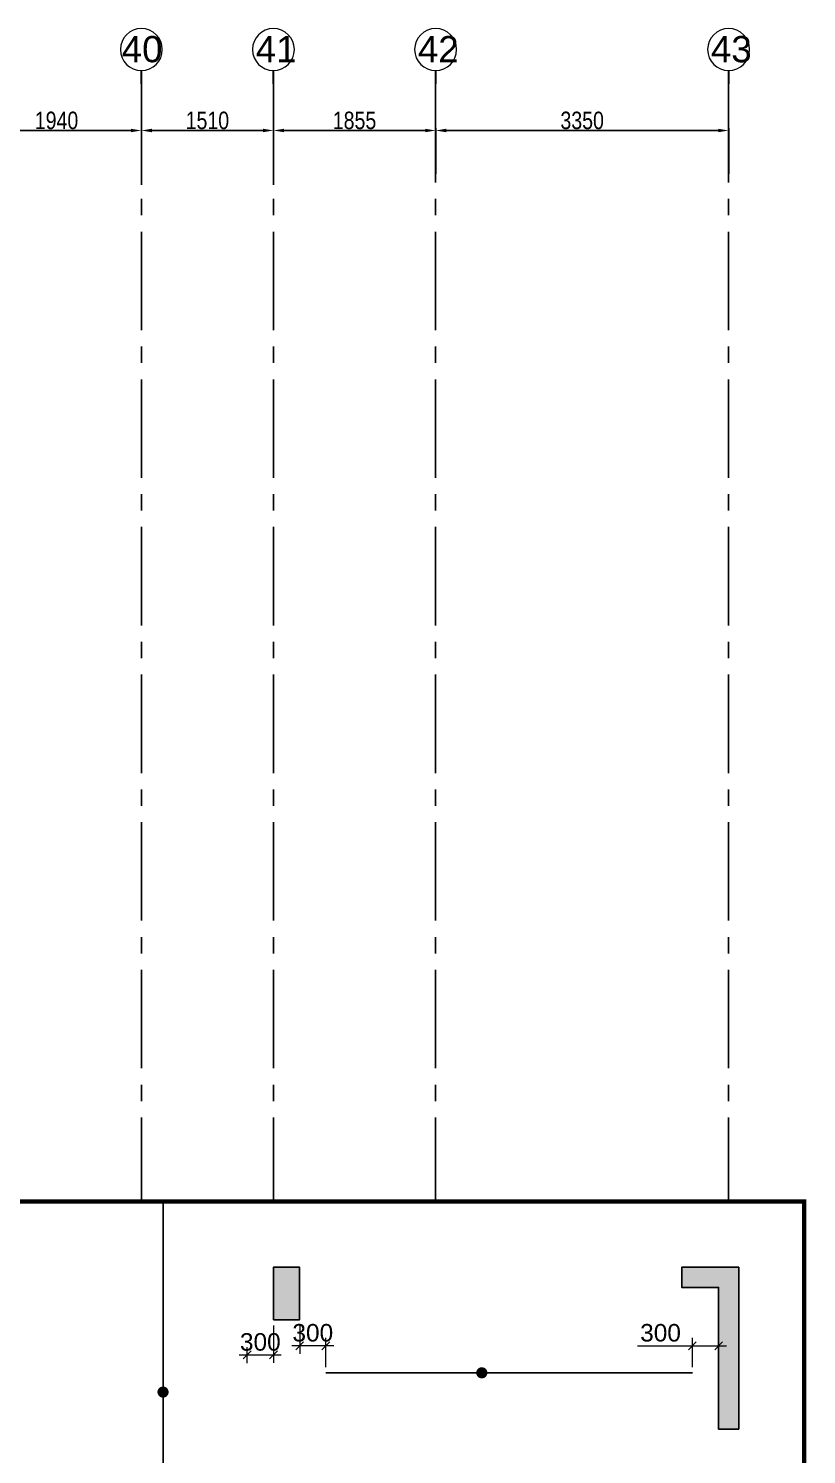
# Model space of a CAD drawing. Header units: millimetres. Extents: x 1123469 to 1883119, y -126924 to 196924.
# Drawn here: x 1874224 to 1883119, y 145688 to 161988 of the extents above; entities that cross this region are included whole.
import ezdxf
from ezdxf.enums import TextEntityAlignment as Align

# ---------------------------------------------------------------- set-up
doc = ezdxf.new("R2010")
doc.units = ezdxf.units.MM
doc.header["$LTSCALE"] = 500
doc.header["$MEASUREMENT"] = 0
doc.header["$PDMODE"] = 34
doc.linetypes.add('CONTINOUS', pattern=[0])
doc.linetypes.add('Site$0$CENTER2', pattern=[1.125, 0.75, -0.125, 0.125, -0.125])
doc.layers.get('Defpoints').update_dxf_attribs({"lineweight": 0})
for name, color, linetype in [('COL. DIM', 3, 'Continuous'), ('GRID', 7, 'Continuous'), ('GRID DIM', 7, 'Continuous'), ('reinf.', 4, 'Continuous'), ('TOWER AREA COLUMN.', 6, 'Continuous')]:
    doc.layers.add(name, color=color, linetype=linetype)
for name, color, linetype, lineweight in [('CUT OUT', 1, 'Continuous', 13), ('dim-M', 1, 'Continuous', 15), ('FOOTING', 1, 'Continuous', 15), ('GRID NO.', 7, 'Continuous', 20), ('TOWER COL HATCH', 253, 'Continuous', 20)]:
    doc.layers.add(name, color=color, linetype=linetype, lineweight=lineweight)
doc.styles.add('3mm', font='arial.ttf')
doc.styles.add('D50', font='arial.ttf', dxfattribs={"width": 0.8})
doc.dimstyles.new('INNER DIM', dxfattribs={"dimtxt": 200, "dimasz": 120, "dimexe": 25, "dimexo": 25, "dimgap": 12, "dimtad": 1, "dimdec": 0, "dimrnd": 5, "dimzin": 0, "dimdsep": 46, "dimtxsty": 'D50', "dimcen": 0.09, "dimdle": 25, "dimclrt": 6, "dimadec": 0, "dimazin": 0, "dimtfac": 1, "dimtdec": 0, "dimtofl": 0, "dimtmove": 1, "dimatfit": 3, "dimfxl": 75, "dimtolj": 1, "dimtzin": 0, "dimarcsym": 0})
doc.dimstyles.new('PARAMVEER', dxfattribs={"dimtxt": 200, "dimasz": 100, "dimexe": 0, "dimexo": 25, "dimgap": 10, "dimtad": 1, "dimdec": 0, "dimrnd": 5, "dimzin": 0, "dimdsep": 46, "dimtxsty": '3mm', "dimblk": 'OBLIQUE', "dimcen": 0.09, "dimdle": 75, "dimclrd": 1, "dimclre": 1, "dimclrt": 3, "dimadec": 0, "dimazin": 0, "dimtfac": 1, "dimtdec": 0, "dimtmove": 1, "dimatfit": 3, "dimfxl": 100, "dimtolj": 1, "dimtzin": 0, "dimlwd": 18, "dimlwe": 5, "dimarcsym": 0})

# ---------------------------------------------------------------- blocks, each defined once
blk = doc.blocks.new('GRID MARK')
at = {"layer": 'GRID NO.', "const_width": 50}
blk.add_lwpolyline([(0, -541), (0, -891)], dxfattribs=at)
at = {"layer": 'GRID NO.'}
blk.add_circle((0, 0), 541, dxfattribs=at)
at = {"layer": 'GRID NO.', "style": 'D50', "width": 0.8}
blk.add_attdef('Y1', text='', height=500, dxfattribs=at).set_placement((-33, -267), align=Align.CENTER)
blk = doc.blocks.new('*D3202')
at = {"layer": 'Defpoints', "color": 0, "linetype": 'Continuous', "transparency": 16777216}
for p in [(1875514, 160822), (1873574, 160176), (1875514, 160176)]:
    blk.add_point(p, dxfattribs=at)
at = {"layer": 'GRID DIM', "color": 0, "linetype": 'Continuous', "lineweight": -2, "transparency": 16777216}
for p, q in [((1873574, 160201), (1873574, 160847)), ((1875514, 160201), (1875514, 160847))]:
    blk.add_line(p, q, dxfattribs=at)
at = {"layer": 'GRID DIM', "linetype": 'Continuous', "lineweight": -2, "transparency": 16777216}
blk.add_line((1873694, 160822), (1875394, 160822), dxfattribs=at)
at = {"layer": 'GRID DIM', "linetype": 'Continuous', "transparency": 16777216}
for points in [[(1873694, 160842), (1873694, 160802), (1873574, 160822)], [(1875394, 160842), (1875394, 160802), (1875514, 160822)]]:
    blk.add_solid(points, dxfattribs=at)
at = {"layer": 'GRID DIM', "linetype": 'Continuous', "transparency": 16777216, "insert": (1874544, 160936), "char_height": 200, "attachment_point": 5, "style": 'D50'}
blk.add_mtext('\\A1;1940', dxfattribs=at)
blk = doc.blocks.new('*D3203')
at = {"layer": 'Defpoints', "color": 0, "linetype": 'Continuous', "transparency": 16777216}
for p in [(1877024, 160822), (1875514, 160176), (1877024, 160176)]:
    blk.add_point(p, dxfattribs=at)
at = {"layer": 'GRID DIM', "color": 0, "linetype": 'Continuous', "lineweight": -2, "transparency": 16777216}
for p, q in [((1875514, 160201), (1875514, 160847)), ((1877024, 160201), (1877024, 160847))]:
    blk.add_line(p, q, dxfattribs=at)
at = {"layer": 'GRID DIM', "linetype": 'Continuous', "lineweight": -2, "transparency": 16777216}
blk.add_line((1875634, 160822), (1876904, 160822), dxfattribs=at)
at = {"layer": 'GRID DIM', "linetype": 'Continuous', "transparency": 16777216}
for points in [[(1875634, 160842), (1875634, 160802), (1875514, 160822)], [(1876904, 160842), (1876904, 160802), (1877024, 160822)]]:
    blk.add_solid(points, dxfattribs=at)
at = {"layer": 'GRID DIM', "linetype": 'Continuous', "transparency": 16777216, "insert": (1876269, 160936), "char_height": 200, "attachment_point": 5, "style": 'D50'}
blk.add_mtext('\\A1;1510', dxfattribs=at)
blk = doc.blocks.new('*D3204')
at = {"layer": 'Defpoints', "color": 0, "linetype": 'Continuous', "transparency": 16777216}
for p in [(1878879, 160822), (1878879, 160301), (1877024, 160176)]:
    blk.add_point(p, dxfattribs=at)
at = {"layer": 'GRID DIM', "color": 0, "linetype": 'Continuous', "lineweight": -2, "transparency": 16777216}
for p, q in [((1877024, 160201), (1877024, 160847)), ((1878879, 160326), (1878879, 160847))]:
    blk.add_line(p, q, dxfattribs=at)
at = {"layer": 'GRID DIM', "linetype": 'Continuous', "lineweight": -2, "transparency": 16777216}
blk.add_line((1877144, 160822), (1878759, 160822), dxfattribs=at)
at = {"layer": 'GRID DIM', "linetype": 'Continuous', "transparency": 16777216}
for points in [[(1877144, 160842), (1877144, 160802), (1877024, 160822)], [(1878759, 160842), (1878759, 160802), (1878879, 160822)]]:
    blk.add_solid(points, dxfattribs=at)
at = {"layer": 'GRID DIM', "linetype": 'Continuous', "transparency": 16777216, "insert": (1877951, 160936), "char_height": 200, "attachment_point": 5, "style": 'D50'}
blk.add_mtext('\\A1;1855', dxfattribs=at)
blk = doc.blocks.new('*D3205')
at = {"layer": 'Defpoints', "color": 0, "linetype": 'Continuous', "transparency": 16777216}
for p in [(1882229, 160822), (1878879, 160301), (1882229, 160301)]:
    blk.add_point(p, dxfattribs=at)
at = {"layer": 'GRID DIM', "color": 0, "linetype": 'Continuous', "lineweight": -2, "transparency": 16777216}
for p, q in [((1878879, 160326), (1878879, 160847)), ((1882229, 160326), (1882229, 160847))]:
    blk.add_line(p, q, dxfattribs=at)
at = {"layer": 'GRID DIM', "linetype": 'Continuous', "lineweight": -2, "transparency": 16777216}
blk.add_line((1878999, 160822), (1882109, 160822), dxfattribs=at)
at = {"layer": 'GRID DIM', "linetype": 'Continuous', "transparency": 16777216}
for points in [[(1878999, 160842), (1878999, 160802), (1878879, 160822)], [(1882109, 160842), (1882109, 160802), (1882229, 160822)]]:
    blk.add_solid(points, dxfattribs=at)
at = {"layer": 'GRID DIM', "linetype": 'Continuous', "transparency": 16777216, "insert": (1880554, 160936), "char_height": 200, "attachment_point": 5, "style": 'D50'}
blk.add_mtext('\\A1;3350', dxfattribs=at)
blk = doc.blocks.new('3tgra')
at = {"layer": 'TOWER COL HATCH'}
h = blk.add_hatch(color=253, dxfattribs=at)
h.dxf.hatch_style = 1
h.paths.add_polyline_path([(1365641, 83007), (1365641, 84857), (1366291, 84857), (1366291, 84627), (1365871, 84627), (1365871, 83007)])
h = blk.add_hatch(color=253, dxfattribs=at)
h.dxf.hatch_style = 1
h.paths.add_polyline_path([(1370961, 84257), (1370661, 84257), (1370661, 84857), (1370961, 84857)])
at = {"layer": 'TOWER AREA COLUMN.', "color": 4}
blk.add_lwpolyline([(1365641, 83007), (1365641, 84857), (1366291, 84857), (1366291, 84627), (1365871, 84627), (1365871, 83007), (1365641, 83007)], dxfattribs=at)
blk.add_lwpolyline([(1370961, 84257), (1370661, 84257), (1370661, 84857), (1370961, 84857)], close=True, dxfattribs=at)
blk = doc.blocks.new('_Oblique')
at = {"color": 0, "linetype": 'ByBlock', "lineweight": -2}
blk.add_line((-0.5, -0.5), (0.5, 0.5), dxfattribs=at)
blk = doc.blocks.new('*D3432')
at = {"layer": 'COL. DIM', "color": 1, "linetype": 'CONTINOUS', "lineweight": 5, "ltscale": 10, "transparency": 16777216}
for p, q in [((1877024, 147163), (1877024, 146736)), ((1876724, 146732), (1876724, 146916))]:
    blk.add_line(p, q, dxfattribs=at)
at = {"layer": 'COL. DIM', "color": 1, "lineweight": 18, "ltscale": 10, "transparency": 16777216}
blk.add_line((1876634, 146826), (1877114, 146826), dxfattribs=at)
at = {"layer": 'Defpoints', "color": 0, "ltscale": 10, "transparency": 16777216}
for p in [(1877024, 147228), (1877024, 146826), (1876724, 146667)]:
    blk.add_point(p, dxfattribs=at)
at = {"layer": 'COL. DIM', "color": 1, "lineweight": 18, "ltscale": 10, "transparency": 16777216, "xscale": 90, "yscale": 90, "zscale": 90, "rotation": 180}
blk.add_blockref('_Oblique', (1876724, 146826), dxfattribs=at)
at = {"layer": 'COL. DIM', "color": 1, "lineweight": 18, "ltscale": 10, "transparency": 16777216, "xscale": 90, "yscale": 90, "zscale": 90}
blk.add_blockref('_Oblique', (1877024, 146826), dxfattribs=at)
at = {"layer": 'COL. DIM', "color": 3, "ltscale": 10, "transparency": 16777216, "insert": (1876874, 146973), "char_height": 200, "attachment_point": 5, "style": '3mm'}
blk.add_mtext('\\A1;300', dxfattribs=at)
blk = doc.blocks.new('*D3550')
at = {"layer": 'COL. DIM', "color": 1, "lineweight": 18, "ltscale": 10, "transparency": 16777216}
for p, q in [((1881185, 146930), (1881814, 146930)), ((1881724, 146930), (1882204, 146930))]:
    blk.add_line(p, q, dxfattribs=at)
at = {"layer": 'COL. DIM', "color": 1, "linetype": 'CONTINOUS', "lineweight": 5, "ltscale": 10, "transparency": 16777216}
for p, q in [((1881814, 146686), (1881814, 147020)), ((1882114, 146686), (1882114, 147020))]:
    blk.add_line(p, q, dxfattribs=at)
at = {"layer": 'Defpoints', "color": 0, "ltscale": 10, "transparency": 16777216}
for p in [(1882114, 146930), (1881814, 146621), (1882114, 146621)]:
    blk.add_point(p, dxfattribs=at)
at = {"layer": 'COL. DIM', "color": 1, "lineweight": 18, "ltscale": 10, "transparency": 16777216, "xscale": 90, "yscale": 90, "zscale": 90, "rotation": 180}
blk.add_blockref('_Oblique', (1881814, 146930), dxfattribs=at)
at = {"layer": 'COL. DIM', "color": 1, "lineweight": 18, "ltscale": 10, "transparency": 16777216, "xscale": 90, "yscale": 90, "zscale": 90}
blk.add_blockref('_Oblique', (1882114, 146930), dxfattribs=at)
at = {"layer": 'COL. DIM', "color": 3, "ltscale": 10, "transparency": 16777216, "insert": (1881450, 147078), "char_height": 200, "attachment_point": 5, "style": '3mm'}
blk.add_mtext('\\A1;300', dxfattribs=at)
blk = doc.blocks.new('*D3551')
at = {"layer": 'COL. DIM', "color": 1, "linetype": 'CONTINOUS', "lineweight": 5, "ltscale": 10, "transparency": 16777216}
for p, q in [((1877324, 147163), (1877324, 146840)), ((1877624, 146686), (1877624, 147020))]:
    blk.add_line(p, q, dxfattribs=at)
at = {"layer": 'COL. DIM', "color": 1, "lineweight": 18, "ltscale": 10, "transparency": 16777216}
blk.add_line((1877714, 146930), (1877234, 146930), dxfattribs=at)
at = {"layer": 'Defpoints', "color": 0, "ltscale": 10, "transparency": 16777216}
for p in [(1877324, 147228), (1877324, 146930), (1877624, 146621)]:
    blk.add_point(p, dxfattribs=at)
at = {"layer": 'COL. DIM', "color": 1, "lineweight": 18, "ltscale": 10, "transparency": 16777216, "xscale": 90, "yscale": 90, "zscale": 90, "rotation": 180}
blk.add_blockref('_Oblique', (1877324, 146930), dxfattribs=at)
at = {"layer": 'COL. DIM', "color": 1, "lineweight": 18, "ltscale": 10, "transparency": 16777216, "xscale": 90, "yscale": 90, "zscale": 90}
blk.add_blockref('_Oblique', (1877624, 146930), dxfattribs=at)
at = {"layer": 'COL. DIM', "color": 3, "ltscale": 10, "transparency": 16777216, "insert": (1877474, 147078), "char_height": 200, "attachment_point": 5, "style": '3mm'}
blk.add_mtext('\\A1;300', dxfattribs=at)

msp = doc.modelspace()

# ---------------------------------------------------------------- linework, layer by layer
at = {"layer": 'dim-M', "color": 4, "ltscale": 10, "const_width": 63.8}
for points in [[(1879438.2, 146621.2, -1), (1879374.5, 146621.2, -1)], [(1875793.6, 146401, -1), (1875729.8, 146401, -1)]]:
    msp.add_lwpolyline(points, format="xyb", close=True, dxfattribs=at)
at = {"layer": 'FOOTING', "color": 3, "ltscale": 10, "const_width": 50}
msp.add_lwpolyline([(1830743.7, 155142.7), (1857483.7, 155142.7), (1857483.7, 156547.7), (1859178.7, 156547.7), (1859178.7, 157362.6), (1863128.7, 157362.6), (1863128.7, 158862.6), (1872003.7, 158862.6), (1872003.7, 148577.9), (1883093.7, 148577.9), (1883093.7, 126927.8), (1874538.7, 126927.8)], dxfattribs=at)
at = {"layer": 'GRID', "color": 16, "linetype": 'Site$0$CENTER2', "ltscale": 3}
for points in [[(1875513.7, 161352.2), (1875513.7, 148577.9)], [(1877023.7, 161352.2), (1877023.7, 148577.9)], [(1878878.7, 161352.2), (1878878.7, 148577.9)], [(1882228.7, 161352.2), (1882228.7, 148577.9)]]:
    msp.add_lwpolyline(points, dxfattribs=at)
at = {"layer": 'reinf.', "color": 4, "ltscale": 10}
msp.add_line((1875761.7, 148577.9), (1875761.7, 140867.9), dxfattribs=at)
at = {"layer": 'reinf.', "color": 4, "ltscale": 1.4}
msp.add_line((1881813.7, 146621.2), (1877623.8, 146621.2), dxfattribs=at)

# ---------------------------------------------------------------- block references
at = {"layer": 'CUT OUT', "color": 4, "xscale": -1}
msp.add_blockref('3tgra', (3247984.3, 62971), dxfattribs=at)
at = {"layer": 'GRID NO.'}
ref = msp.add_blockref('GRID MARK', (1875513.7, 161747.4), dxfattribs=dict(at, xscale=-0.4435200000032785, yscale=0.4435200000032785, zscale=0.4435200000032785))
ref.add_attrib('Y1', '40', dxfattribs={"height": 300, "style": 'D50'}).set_placement((1875522.5, 161601.9), align=Align.CENTER)
ref = msp.add_blockref('GRID MARK', (1877023.7, 161747.4), dxfattribs=dict(at, xscale=-0.4435200000032785, yscale=0.4435200000032785, zscale=0.4435200000032785))
ref.add_attrib('Y1', '41', dxfattribs={"height": 300, "style": 'D50'}).set_placement((1877053.9, 161601.9), align=Align.CENTER)
ref = msp.add_blockref('GRID MARK', (1878878.7, 161747.4), dxfattribs=dict(at, xscale=-0.4435200000032785, yscale=0.4435200000032785, zscale=0.4435200000032785))
ref.add_attrib('Y1', '42', dxfattribs={"height": 300, "style": 'D50'}).set_placement((1878908.9, 161601.9), align=Align.CENTER)
ref = msp.add_blockref('GRID MARK', (1882228.7, 161747.4), dxfattribs=dict(at, xscale=-0.4435200000032785, yscale=0.4435200000032785, zscale=0.4435200000032785))
ref.add_attrib('Y1', '43', dxfattribs={"height": 300, "style": 'D50'}).set_placement((1882258.9, 161601.9), align=Align.CENTER)

# ---------------------------------------------------------------- dimensions: what is measured, and where the dimension line sits
at = {"layer": 'COL. DIM', "color": 6, "ltscale": 10}
for base, p1, p2, picture, middle in [((1877023.7, 146826), (1876723.7, 146667.4), (1877023.7, 147227.9), '*D3432', (1876873.7, 146826)), ((1882113.7, 146930.4), (1881813.7, 146621.2), (1882113.7, 146621.2), '*D3550', (1881450.4, 147006.5))]:
    dim = msp.add_linear_dim(base=base, p1=p1, p2=p2, dimstyle='PARAMVEER', override={"dimasz": 90, "dimexe": 90, "dimexo": 65, "dimgap": 45, "dimpost": '\\X', "dimdle": 90, "dimfxl": 0.18, "dimarcsym": 1}, dxfattribs=at)
    dim.commit()
    dim.dimension.update_dxf_attribs({"geometry": picture, "text_midpoint": middle, "dimtype": 160})
dim = msp.add_linear_dim(base=(1877323.8, 146930.4), p1=(1877623.8, 146621.2), p2=(1877323.8, 147227.9), angle=180, dimstyle='PARAMVEER', override={"dimasz": 90, "dimexe": 90, "dimexo": 65, "dimgap": 45, "dimpost": '\\X', "dimdle": 90, "dimfxl": 0.18, "dimarcsym": 1}, dxfattribs=at)
dim.commit()
dim.dimension.update_dxf_attribs({"geometry": '*D3551', "text_midpoint": (1877473.8, 146930.4), "dimtype": 160})
at = {"layer": 'GRID DIM', "color": 0, "linetype": 'Continuous'}
for base, p1, p2, picture, middle in [((1875513.7, 160822.2), (1873573.7, 160176.4), (1875513.7, 160176.4), '*D3202', (1874543.7, 160936.3)), ((1877023.7, 160822.2), (1875513.7, 160176.4), (1877023.7, 160176.4), '*D3203', (1876268.7, 160936.3)), ((1878878.7, 160822.2), (1877023.7, 160176.4), (1878878.7, 160300.5), '*D3204', (1877951.2, 160936.3)), ((1882228.7, 160822.2), (1878878.7, 160300.5), (1882228.7, 160300.5), '*D3205', (1880553.7, 160936.4))]:
    dim = msp.add_linear_dim(base=base, p1=p1, p2=p2, dimstyle='INNER DIM', override={"dimclrd": 256, "dimclrt": 256}, dxfattribs=at)
    dim.commit()
    dim.dimension.update_dxf_attribs({"geometry": picture, "text_midpoint": middle})

doc.saveas('drawing.dxf')
